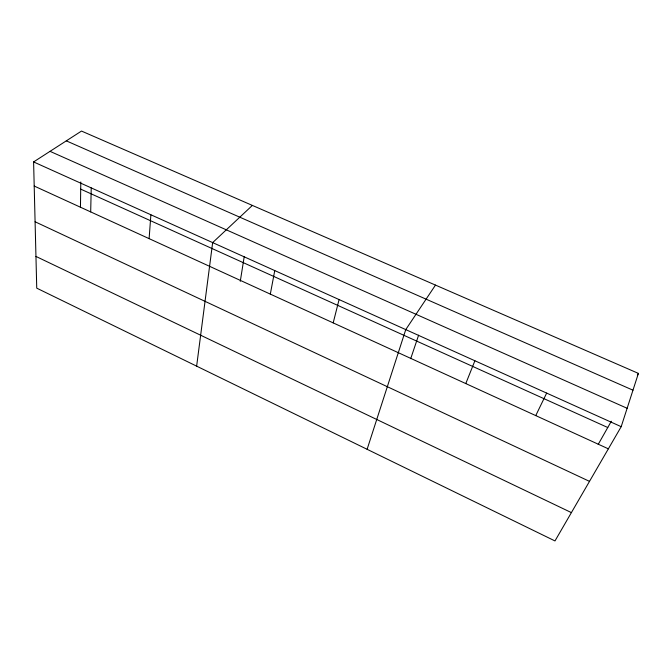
<?xml version="1.0" encoding="UTF-8"?>
<svg xmlns="http://www.w3.org/2000/svg" width="672" height="672" viewBox="0 0 672 672"><rect width="100%" height="100%" fill="white"/><g stroke="black" fill="none" stroke-linecap="round" stroke-linejoin="round"><path stroke-width="1.01" d="M80.447 207.53L80.8 181.969M90.686 211.898L91.232 187.891M149.117 238.636L150.881 214.771M196.636 366.148L212.654 242.609L252.37 205.414M240.282 281.299L244.247 256.427M270.32 294.109L274.756 270.589M333.194 322.888L339.083 299.569M367.114 449.299L405.754 329.608L435.481 285.096M621.197 426.678L638.4 373.388L81.497 131.065L33.6 161.927L36.742 288.154L554.98 540.935L621.197 426.678L33.6 161.927M410.701 358.688L418.614 335.177M465.78 383.569L474.902 360.763M535.752 415.598L546.664 393.095M598.198 444.41L611.31 421.252M637.367 375.211L638.4 373.388M66.301 140.851L632.974 390.188M50.03 151.343L627.136 408.29M80.699 189.118L607.757 427.518M34.196 186.043L608.362 448.829M35.087 221.768L589.504 481.362M35.952 256.427L571.402 512.61"/></g></svg>
